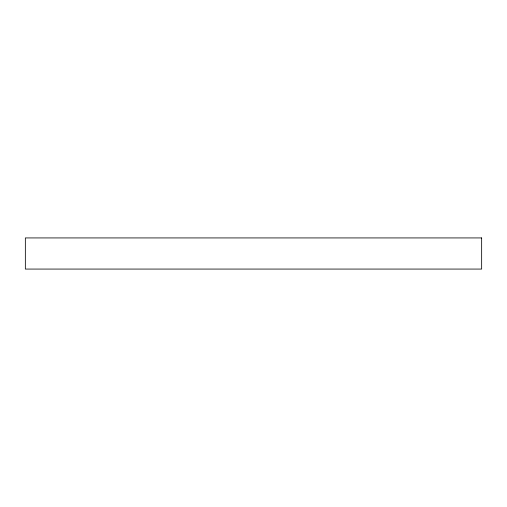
<?xml version="1.0" encoding="UTF-8"?>
<svg xmlns="http://www.w3.org/2000/svg" width="507" height="507" viewBox="0 0 507 507"><rect width="100%" height="100%" fill="white"/><g stroke="black" fill="none" stroke-linecap="round" stroke-linejoin="round"><path stroke-width="0.76" d="M481.65 237.929L25.35 237.929L25.35 269.071L481.65 269.071L481.65 237.929"/></g></svg>
